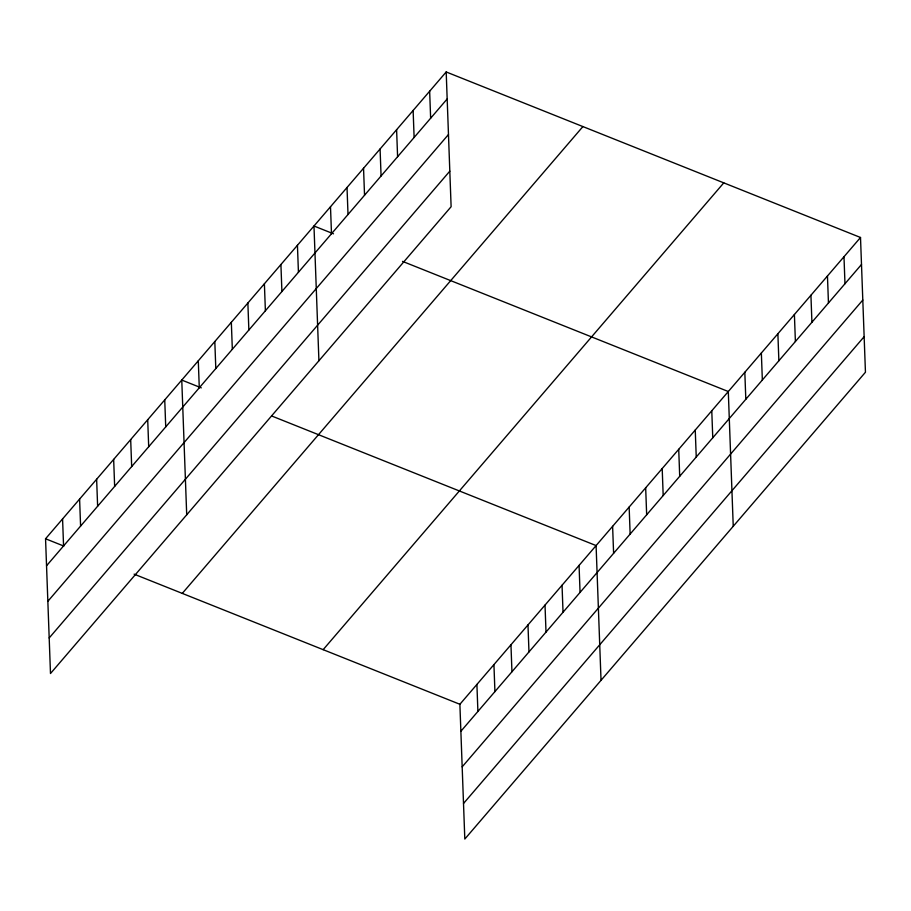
<?xml version="1.0" encoding="UTF-8"?>
<svg xmlns="http://www.w3.org/2000/svg" width="911" height="911" viewBox="0 0 911 911"><rect width="100%" height="100%" fill="white"/><g stroke="black" fill="none" stroke-linecap="round" stroke-linejoin="round"><path stroke-width="1.37" d="M446.185 71.958L451.116 206.717L50.492 673.514L45.55 538.765L446.185 71.958L860.508 237.486L865.45 372.235L464.815 839.042L459.884 704.283L860.508 237.486M46.541 565.765L447.176 98.957M47.839 601.328L448.474 134.521M49.183 637.962L449.818 171.154M182.28 593.391L582.903 126.583M323.154 649.668L723.778 182.86M460.864 731.294L861.499 264.486M462.173 766.846L862.808 300.038M463.517 803.479L864.152 336.671M333.506 233.808L313.976 226.008L318.918 360.756M402.525 261.377L728.299 391.525L733.241 526.273M201.297 387.858L181.767 380.058L186.709 514.806M271.615 415.951L596.09 545.575L601.032 680.323M45.55 538.765L63.781 546.053M134.099 574.146L459.884 704.283M843.985 256.731L844.975 283.742M827.461 275.987L828.452 302.999M810.927 295.244L811.917 322.255M794.403 314.5L795.394 341.511M777.88 333.756L778.871 360.767M761.357 353.012L762.348 380.024M744.822 372.269L745.813 399.269M711.776 410.781L712.766 437.781M695.252 430.038L696.243 457.037M678.718 449.294L679.708 476.294M662.195 468.55L663.185 495.55M645.671 487.806L646.662 514.806M629.148 507.063L630.139 534.062M612.613 526.319L613.604 553.319M579.066 565.412L580.056 592.412M562.041 585.249L563.032 612.26M545.017 605.086L546.008 632.097M527.981 624.935L528.972 651.934M510.957 644.772L511.948 671.771M493.933 664.609L494.924 691.608M476.909 684.446L477.899 711.457M429.65 91.214L430.641 118.214M413.127 110.47L414.118 137.47M396.604 129.726L397.595 156.726M380.081 148.983L381.071 175.982M363.546 168.239L364.537 195.239M347.023 187.495L348.013 214.495M330.499 206.751L331.49 233.751M297.441 245.264L298.432 272.264M280.918 264.52L281.909 291.52M264.395 283.776L265.386 310.776M247.872 303.033L248.862 330.033M231.337 322.289L232.328 349.289M214.814 341.545L215.805 368.545M198.291 360.802L199.281 387.801M164.743 399.895L165.722 426.895M147.707 419.732L148.698 446.732M130.683 439.569L131.674 466.569M113.659 459.406L114.649 486.417M96.634 479.254L97.625 506.254M79.599 499.091L80.589 526.091M62.574 518.928L63.565 545.928"/></g></svg>
